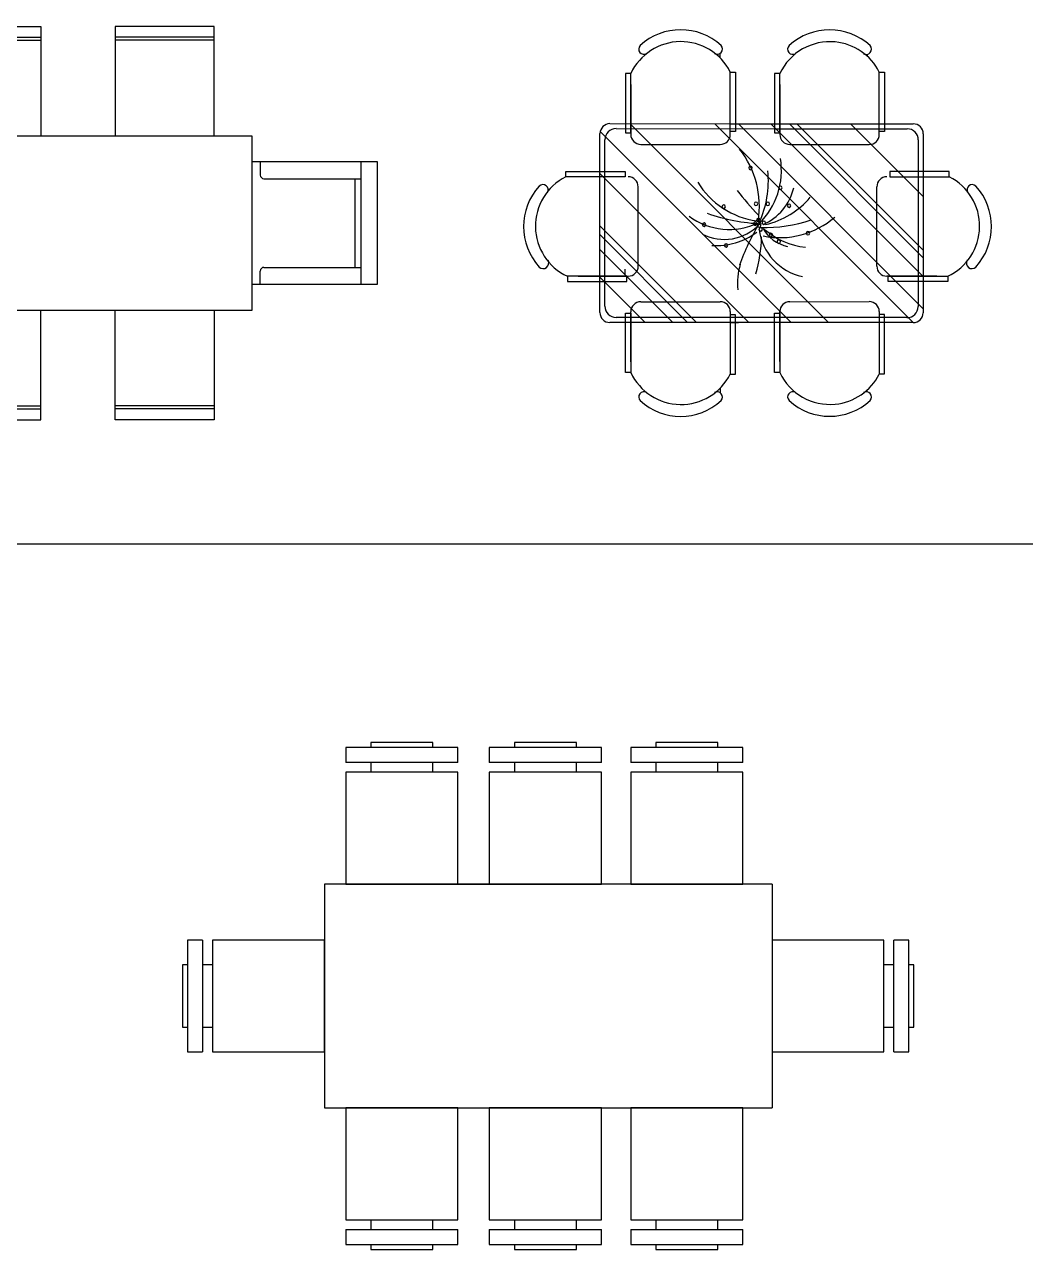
# Model space of a CAD drawing. Header units: inches. Extents: x 38074 to 101214, y 18833 to 57379.
# Drawn here: x 46598 to 50623, y 32347 to 37276 of the extents above; entities that cross this region are included whole.
import ezdxf

# ---------------------------------------------------------------- set-up
doc = ezdxf.new("R2010")
doc.units = ezdxf.units.IN
doc.layers.add('www.cad-blocks.net', color=7, linetype='Continuous')
doc.styles.get("Standard").update_dxf_attribs({"font": 'arial.ttf'})

# ---------------------------------------------------------------- blocks, each defined once
blk = doc.blocks.new('A$C2A521B94')
for p, q in [((-547.8, 0, -342.9), (-547.8, 441.4, -342.9)), ((-547.8, 441.4, -342.9), (-149.9, 441.4, -342.9)), ((-547.8, 397.6, -342.9), (-149.9, 397.6, -342.9)), ((-149.9, 441.4, -342.9), (-149.9, 0, -342.9)), ((547.8, 441.4, -342.9), (149.9, 441.4, -342.9)), ((149.9, 441.4, -342.9), (149.9, 0, -342.9)), ((547.8, 397.6, -342.9), (149.9, 397.6, -342.9)), ((547.8, 0, -342.9), (547.8, 441.4, -342.9)), ((-547.8, 385.3, -342.9), (-149.9, 385.3, -342.9)), ((547.8, 385.3, -342.9), (149.9, 385.3, -342.9)), ((700, 0), (-700, 0)), ((-700, 0), (-700, -700)), ((700, -700), (700, 0)), ((-700, -102.5), (-1203.6, -102.5)), ((-1203.6, -102.5), (-1203.6, -597.5)), ((-1137.1, -102.5), (-1137.1, -597.5)), ((-733.1, -102.5), (-733.1, -157)), ((700, -102.5), (1203.6, -102.5)), ((733.1, -102.5), (733.1, -157)), ((1137.1, -102.5), (1137.1, -597.5)), ((1203.6, -102.5), (1203.6, -597.5)), ((-747.8, -171.7), (-1137.1, -171.7)), ((-1112.7, -171.7), (-1112.7, -528.3)), ((747.8, -171.7), (1137.1, -171.7)), ((1112.7, -171.7), (1112.7, -528.3)), ((-747.8, -528.3), (-1137.1, -528.3)), ((747.8, -528.3), (1137.1, -528.3)), ((-733.1, -597.5), (-733.1, -543)), ((733.1, -597.5), (733.1, -543)), ((-1203.6, -597.5), (-700, -597.5)), ((1203.6, -597.5), (700, -597.5)), ((-700, -700), (700, -700)), ((-547.8, -700, -342.9), (-547.8, -1141.4, -342.9)), ((-149.9, -1141.4, -342.9), (-149.9, -700, -342.9)), ((149.9, -1141.4, -342.9), (149.9, -700, -342.9)), ((547.8, -700, -342.9), (547.8, -1141.4, -342.9)), ((-547.8, -1085.3, -342.9), (-149.9, -1085.3, -342.9)), ((-547.8, -1097.6, -342.9), (-149.9, -1097.6, -342.9)), ((547.8, -1085.3, -342.9), (149.9, -1085.3, -342.9)), ((547.8, -1097.6, -342.9), (149.9, -1097.6, -342.9)), ((-547.8, -1141.4, -342.9), (-149.9, -1141.4, -342.9)), ((547.8, -1141.4, -342.9), (149.9, -1141.4, -342.9))]:
    blk.add_line(p, q)
for centre, start, end in [((-747.8, -157), 270, 0), ((747.8, -157), 180, 270), ((-747.8, -543), 0, 90), ((747.8, -543), 90, 180)]:
    blk.add_arc(centre, 14.7, start, end)
blk = doc.blocks.new('A$C6327331B')
for p, q in [((790.8, 678.3), (790.8, 696.4)), ((790.8, 678.3), (790.8, 696.4)), ((1381.3, 692.8), (1381.3, 686.2)), ((1381.3, 692.8), (1381.3, 686.2)), ((410.1, 615.8), (410, 377)), ((410.1, 615.8), (410, 377)), ((431.6, 615.8), (410.1, 615.8)), ((431.6, 615.8), (410.1, 615.8)), ((431.4, 376.9), (431.6, 615.8)), ((431.4, 376.9), (431.6, 615.8)), ((831.4, 382.9), (831.6, 621.7)), ((831.4, 382.9), (831.6, 621.7)), ((831.6, 621.7), (853, 621.7)), ((831.6, 621.7), (853, 621.7)), ((853, 621.7), (852.9, 382.9)), ((853, 621.7), (852.9, 382.9)), ((1009.3, 615.5), (1009.2, 376.7)), ((1009.3, 615.5), (1009.2, 376.7)), ((1030.7, 615.5), (1009.3, 615.5)), ((1030.7, 615.5), (1009.3, 615.5)), ((1030.6, 376.6), (1030.7, 615.5)), ((1030.6, 376.6), (1030.7, 615.5)), ((1430.6, 382.6), (1430.7, 621.4)), ((1430.6, 382.6), (1430.7, 621.4)), ((1430.7, 621.4), (1452.2, 621.4)), ((1430.7, 621.4), (1452.2, 621.4)), ((1452.2, 621.4), (1452, 382.6)), ((1452.2, 621.4), (1452, 382.6)), ((431.5, 571.8), (431.4, 370.8)), ((431.5, 571.8), (431.4, 370.8)), ((831.4, 370.6), (831.5, 571.6)), ((831.4, 370.6), (831.5, 571.6)), ((1030.7, 571.5), (1030.6, 370.5)), ((1030.7, 571.5), (1030.6, 370.5)), ((1430.6, 370.3), (1430.7, 571.3)), ((1430.6, 370.3), (1430.7, 571.3)), ((347.5, 414), (831.5, 413.8)), ((347.5, 414), (831.5, 413.8)), ((1226.3, -386.4), (428, 414)), ((1226.3, -386.4), (428, 414)), ((1567.1, -386.6), (768.8, 413.8)), ((1567.1, -386.6), (768.8, 413.8)), ((831.5, 413.8), (1567.5, 413.4)), ((1607.1, -331.3), (864.1, 413.8)), ((1607.1, -331.3), (864.1, 413.8)), ((1607.2, -200.8), (994.4, 413.7)), ((1607.2, -200.8), (994.4, 413.7)), ((1009.2, 413.7), (1567.5, 413.4)), ((1607.2, -125.5), (1069.5, 413.7)), ((1607.2, -125.5), (1069.5, 413.7)), ((1607.2, -95.4), (1099.6, 413.6)), ((1607.2, -95.4), (1099.6, 413.6)), ((1607.3, 120.5), (1315.1, 413.5)), ((1607.3, 120.5), (1315.1, 413.5)), ((1415.7, 413.4), (1415.7, 413.5)), ((1415.7, 413.4), (1415.7, 413.5)), ((307.1, -346), (307.5, 374)), ((307.1, -346), (307.5, 374)), ((1075.9, -386.3), (308.5, 383.1)), ((1075.9, -386.3), (308.5, 383.1)), ((327.1, -321), (327.5, 349)), ((372.5, 394), (831.4, 393.8)), ((372.5, 394), (1009.2, 393.7)), ((410, 377), (431.4, 376.9)), ((410, 377), (431.4, 376.9)), ((852.9, 382.9), (831.4, 382.9)), ((852.9, 382.9), (831.4, 382.9)), ((1009.2, 393.7), (1542.5, 393.4)), ((1009.2, 376.7), (1030.6, 376.6)), ((1009.2, 376.7), (1030.6, 376.6)), ((1452, 382.6), (1430.6, 382.6)), ((1452, 382.6), (1430.6, 382.6)), ((1587.5, 348.4), (1587.1, -321.6)), ((1607.5, 373.4), (1607.1, -346.6)), ((1607.5, 373.4), (1607.1, -346.6)), ((471.4, 330.8), (791.4, 330.6)), ((471.4, 330.8), (791.4, 330.6)), ((1070.6, 330.5), (1390.6, 330.3)), ((1070.6, 330.5), (1390.6, 330.3)), ((169.9, 221.5), (408.7, 221.6)), ((169.9, 221.5), (408.7, 221.6)), ((169.9, 200.1), (169.9, 221.5)), ((169.9, 200.1), (169.9, 221.5)), ((408.7, 200.2), (169.9, 200.1)), ((408.7, 200.2), (169.9, 200.1)), ((905.5, -386.3), (307.4, 213.5)), ((905.5, -386.3), (307.4, 213.5)), ((408.7, 221.6), (408.7, 200.2)), ((408.7, 221.6), (408.7, 200.2)), ((1473.3, 221.6), (1473.3, 200.2)), ((1473.3, 221.6), (1473.3, 200.2)), ((1712.1, 221.5), (1473.3, 221.6)), ((1712.1, 221.5), (1473.3, 221.6)), ((1473.3, 200.2), (1712.1, 200.1)), ((1473.3, 200.2), (1712.1, 200.1)), ((1712.1, 200.1), (1712.1, 221.5)), ((1712.1, 200.1), (1712.1, 221.5)), ((461.2, -159.8), (461, 160.2)), ((461.2, -159.8), (461, 160.2)), ((1420.8, -159.8), (1420.9, 160.2)), ((1420.8, -159.8), (1420.9, 160.2)), ((695.1, -386.2), (307.3, 2.7)), ((695.1, -386.2), (307.3, 2.7)), ((44.6, -20.2), (44.5, -20.1)), ((44.6, -20.2), (44.5, -20.1)), ((660, -386.1), (307.3, -32.5)), ((660, -386.1), (307.3, -32.5)), ((1837.4, -20.2), (1837.5, -20.1)), ((1837.4, -20.2), (1837.5, -20.1)), ((599.8, -386.1), (307.2, -92.7)), ((599.8, -386.1), (307.2, -92.7)), ((408.7, -193.6), (408.7, -172.1)), ((408.7, -193.6), (408.7, -172.1)), ((415.1, -199.8), (176.2, -199.9)), ((415.1, -199.8), (176.2, -199.9)), ((176.2, -199.9), (176.2, -221.3)), ((176.2, -199.9), (176.2, -221.3)), ((176.2, -221.3), (415.1, -221.2)), ((176.2, -221.3), (415.1, -221.2)), ((220.2, -199.9), (421.2, -199.8)), ((220.2, -199.9), (421.2, -199.8)), ((489.6, -386), (307.2, -203.2)), ((489.6, -386), (307.2, -203.2)), ((415.1, -221.2), (415.1, -199.8)), ((415.1, -221.2), (415.1, -199.8)), ((1661.8, -199.9), (1460.8, -199.8)), ((1661.8, -199.9), (1460.8, -199.8)), ((1466.9, -221.2), (1466.9, -199.8)), ((1466.9, -221.2), (1466.9, -199.8)), ((1466.9, -199.8), (1705.7, -199.9)), ((1466.9, -199.8), (1705.7, -199.9)), ((1705.7, -221.3), (1466.9, -221.2)), ((1705.7, -221.3), (1466.9, -221.2)), ((1705.7, -199.9), (1705.7, -221.3)), ((1705.7, -199.9), (1705.7, -221.3)), ((431.5, -543.7), (431.4, -342.7)), ((431.5, -543.7), (431.4, -342.7)), ((471.4, -302.7), (791.4, -302.5)), ((471.4, -302.7), (791.4, -302.5)), ((831.4, -342.5), (831.5, -543.5)), ((831.4, -342.5), (831.5, -543.5)), ((1030.7, -543.4), (1030.6, -342.4)), ((1030.7, -543.4), (1030.6, -342.4)), ((1070.6, -302.4), (1390.6, -302.2)), ((1070.6, -302.4), (1390.6, -302.2)), ((1430.6, -342.2), (1430.7, -543.2)), ((1430.6, -342.2), (1430.7, -543.2)), ((1567.1, -386.6), (347.1, -386)), ((1567.1, -386.6), (347.1, -386)), ((1542.1, -366.6), (372.1, -366)), ((410.1, -587.7), (410, -348.9)), ((410.1, -587.7), (410, -348.9)), ((410, -348.9), (431.4, -348.9)), ((410, -348.9), (431.4, -348.9)), ((431.4, -348.9), (431.6, -587.7)), ((431.4, -348.9), (431.6, -587.7)), ((831.4, -354.8), (831.6, -593.6)), ((831.4, -354.8), (831.6, -593.6)), ((852.9, -354.8), (831.4, -354.8)), ((852.9, -354.8), (831.4, -354.8)), ((831.5, -385.7), (864.1, -385.7)), ((831.5, -385.7), (864.1, -385.7)), ((853, -593.6), (852.9, -354.8)), ((853, -593.6), (852.9, -354.8)), ((1009.2, -348.6), (1030.6, -348.5)), ((1009.2, -348.6), (1030.6, -348.5)), ((1009.3, -587.4), (1009.2, -348.6)), ((1009.3, -587.4), (1009.2, -348.6)), ((1030.6, -348.5), (1030.7, -587.4)), ((1030.6, -348.5), (1030.7, -587.4)), ((1415.7, -385.3), (1415.7, -385.4)), ((1415.7, -385.3), (1415.7, -385.4)), ((1430.6, -354.5), (1430.7, -593.3)), ((1430.6, -354.5), (1430.7, -593.3)), ((1452, -354.5), (1430.6, -354.5)), ((1452, -354.5), (1430.6, -354.5)), ((1452.2, -593.3), (1452, -354.5)), ((1452.2, -593.3), (1452, -354.5)), ((431.6, -587.7), (410.1, -587.7)), ((431.6, -587.7), (410.1, -587.7)), ((1030.7, -587.4), (1009.3, -587.4)), ((1030.7, -587.4), (1009.3, -587.4)), ((831.6, -593.6), (853, -593.6)), ((831.6, -593.6), (853, -593.6)), ((1430.7, -593.3), (1452.2, -593.3)), ((1430.7, -593.3), (1452.2, -593.3)), ((790.8, -650.2), (790.8, -668.4)), ((790.8, -650.2), (790.8, -668.4)), ((1381.3, -664.7), (1381.3, -658.1)), ((1381.3, -664.7), (1381.3, -658.1))]:
    blk.add_line(p, q)
for centre, radius, start, end in [((631.5, 550.5), 241.3, 47.4691, 132.4721), ((631.5, 550.5), 241.3, 47.4691, 132.4721), ((1230.7, 550.2), 241.3, 47.4691, 132.4721), ((1230.7, 550.2), 241.3, 47.4691, 132.4721), ((633, 521.6), 222.4, 26.7656, 154.9369), ((633, 521.6), 222.4, 26.7656, 154.9369), ((1232.2, 521.3), 222.4, 84.4265, 154.9369), ((1232.2, 521.3), 222.4, 84.4265, 154.9369), ((1232.2, 521.3), 222.4, 26.7656, 84.4265), ((1232.2, 521.3), 222.4, 26.7656, 84.4265), ((484.3, 714.2), 21.2, 137.6497, 300.3412), ((484.3, 714.2), 21.2, 137.6497, 300.3412), ((779, 714), 21.2, 239.6, 42.2915), ((779, 714), 21.2, 239.6, 42.2915), ((1083.4, 713.9), 21.2, 137.6497, 300.3412), ((1083.4, 713.9), 21.2, 137.6497, 300.3412), ((1378.1, 713.7), 21.2, 239.6, 42.2915), ((1378.1, 713.7), 21.2, 239.6, 42.2915), ((347.5, 374), 40, 89.9706, 179.9706), ((347.5, 374), 40, 89.9706, 179.9706), ((1567.5, 373.4), 40, 359.9706, 89.9706), ((1567.5, 373.4), 40, 359.9706, 89.9706), ((372.5, 349), 45, 89.9706, 179.9706), ((471.4, 370.8), 40, 179.9706, 269.9706), ((471.4, 370.8), 40, 179.9706, 269.9706), ((791.4, 370.6), 40, 269.9706, 359.9706), ((791.4, 370.6), 40, 269.9706, 359.9706), ((1070.6, 370.5), 40, 179.9706, 269.9706), ((1070.6, 370.5), 40, 179.9706, 269.9706), ((1390.6, 370.3), 40, 269.9706, 359.9706), ((1390.6, 370.3), 40, 269.9706, 359.9706), ((1542.5, 348.4), 45, 359.9706, 89.9706), ((574.1, 79.9), 374.6, 351.2496, 38.2333), ((737.8, 225), 299.2, 314.4861, 9.3762), ((270.2, 1.6), 222.4, 116.8244, 244.9957), ((270.2, 1.6), 222.4, 116.8244, 244.9957), ((421, 160.2), 40, 0.0294, 90.0294), ((421, 160.2), 40, 0.0294, 90.0294), ((912.6, 235.7), 6.91, 0, 180), ((912.6, 235.7), 6.91, 180, 0), ((586.4, 182.9), 398.1, 335.0888, 5.9637), ((1460.9, 160.2), 40, 89.9706, 179.9706), ((1460.9, 160.2), 40, 89.9706, 179.9706), ((1611.7, 1.6), 222.4, 295.0043, 63.1756), ((1611.7, 1.6), 222.4, 295.0043, 63.1756), ((241.3, 0.1), 241.3, 137.5279, 222.5309), ((77.6, 147.4), 21.2, 329.6588, 132.3503), ((77.6, 147.4), 21.2, 329.6588, 132.3503), ((983.2, 350.8), 331, 211.315, 262.1378), ((873.8, 207.8), 219.3, 294.0956, 346.2953), ((1033, 155.9), 6.91, 0, 180), ((1033, 155.9), 6.91, 180, 0), ((1804.4, 147.4), 21.2, 47.6497, 210.3412), ((1804.4, 147.4), 21.2, 47.6497, 210.3412), ((1640.7, 0.1), 241.3, 317.4691, 42.4721), ((1640.7, 0.1), 241.3, 317.4691, 42.4721), ((2460.3, 1443.6), 2062.1, 219.0488, 222.6799), ((897.1, 334.6), 335.6, 283.0452, 319.7766), ((985.1, 750.7), 739.8, 250.5249, 267.8244), ((805, 79.9), 6.91, 0, 180), ((805, 79.9), 6.91, 180, 0), ((934.8, 91.3), 6.91, 0, 180), ((934.8, 91.3), 6.91, 180, 0), ((982.3, 91.3), 6.91, 0, 180), ((982.3, 91.3), 6.91, 180, 0), ((1067.8, 83.7), 6.91, 0, 180), ((1067.8, 83.7), 6.91, 180, 0), ((826.9, 258.5), 270.1, 233.3231, 295.7633), ((725.8, 7.7), 6.91, 0, 180), ((725.8, 7.7), 6.91, 180, 0), ((807.8, 143), 194.5, 242.9909, 315.9102), ((1747.6, -469.5), 933.6, 148.9873, 160.361), ((931.7, 11.5), 6.91, 0, 180), ((931.7, 11.5), 6.91, 180, 0), ((944.3, 26.7), 6.91, 0, 180), ((944.3, 26.7), 6.91, 180, 0), ((947.5, 3.9), 6.91, 0, 180), ((947.5, 3.9), 6.91, 180, 0), ((970.7, 574.8), 578.8, 268.3286, 288.729), ((966.5, 15.3), 6.91, 0, 180), ((966.5, 15.3), 6.91, 180, 0), ((1030.3, 292.7), 337.4, 258.5516, 310.9815), ((776.7, 191.6), 268.2, 265.8741, 306.9558), ((392.7, -33), 564.4, 343.8561, 359.1105), ((953.8, -11.3), 6.91, 0, 180), ((953.8, -11.3), 6.91, 180, 0), ((1167.7, 15.7), 221.9, 186.9904, 258.0284), ((1090.6, 62.7), 145.4, 208.8901, 258.4579), ((1166.2, 212.9), 298.2, 228.7581, 263.8624), ((995, -34.1), 6.91, 0, 180), ((995, -34.1), 6.91, 180, 0), ((1143.8, -26.5), 6.91, 0, 180), ((1143.8, -26.5), 6.91, 180, 0), ((814.5, -75.9), 6.91, 0, 180), ((814.5, -75.9), 6.91, 180, 0), ((1026.7, -60.7), 6.91, 0, 180), ((1026.7, -60.7), 6.91, 180, 0), ((79, -146.7), 22.5, 226.3776, 29.8882), ((79, -146.7), 22.5, 226.3776, 29.8882), ((1803, -146.7), 22.5, 150.1118, 313.6224), ((1803, -146.7), 22.5, 150.1118, 313.6224), ((421.2, -159.8), 40, 270.0294, 0.0294), ((421.2, -159.8), 40, 270.0294, 0.0294), ((1112.9, -226), 252.6, 162.9456, 186.4814), ((1460.8, -159.8), 40, 179.9706, 269.9706), ((1460.8, -159.8), 40, 179.9706, 269.9706), ((372.1, -321), 45, 179.9706, 269.9706), ((471.4, -342.7), 40, 90.0294, 180.0294), ((471.4, -342.7), 40, 90.0294, 180.0294), ((791.4, -342.5), 40, 0.0294, 90.0294), ((791.4, -342.5), 40, 0.0294, 90.0294), ((1070.6, -342.4), 40, 90.0294, 180.0294), ((1070.6, -342.4), 40, 90.0294, 180.0294), ((1390.6, -342.2), 40, 0.0294, 90.0294), ((1390.6, -342.2), 40, 0.0294, 90.0294), ((1542.1, -321.6), 45, 269.9706, 359.9706), ((347.1, -346), 40, 179.9706, 269.9706), ((347.1, -346), 40, 179.9706, 269.9706), ((1567.1, -346.6), 40, 269.9706, 359.9706), ((1567.1, -346.6), 40, 269.9706, 359.9706), ((633, -493.5), 222.4, 205.0631, 333.2344), ((633, -493.5), 222.4, 205.0631, 333.2344), ((1232.2, -493.2), 222.4, 205.0631, 275.5735), ((1232.2, -493.2), 222.4, 205.0631, 275.5735), ((1232.2, -493.2), 222.4, 275.5735, 333.2344), ((1232.2, -493.2), 222.4, 275.5735, 333.2344), ((484.3, -686.1), 21.2, 59.6588, 222.3503), ((484.3, -686.1), 21.2, 59.6588, 222.3503), ((779, -686), 21.2, 317.7085, 120.4), ((779, -686), 21.2, 317.7085, 120.4), ((1083.4, -685.8), 21.2, 59.6588, 222.3503), ((1083.4, -685.8), 21.2, 59.6588, 222.3503), ((1378.1, -685.6), 21.2, 317.7085, 120.4), ((1378.1, -685.6), 21.2, 317.7085, 120.4), ((631.5, -522.4), 241.3, 227.5279, 312.5309), ((631.5, -522.4), 241.3, 227.5279, 312.5309), ((1230.7, -522.1), 241.3, 227.5279, 312.5309), ((1230.7, -522.1), 241.3, 227.5279, 312.5309)]:
    blk.add_arc(centre, radius, start, end)
at = {"width": 0.8, "flags": 9}
for tag in ['XSIZE', 'YSIZE']:
    blk.add_attdef(tag, (945.2, 11.4), '', height=0.23, rotation=180, dxfattribs=at)
blk = doc.blocks.new('A$C4C0603CD')
for p, q in [((1.0061, 2.04), (0.7561, 2.04)), ((0.7561, 2.04), (0.7561, 2.02)), ((1.0061, 2.02), (1.0061, 2.04)), ((1.5844, 2.04), (1.3344, 2.04)), ((1.3344, 2.04), (1.3344, 2.02)), ((1.5844, 2.02), (1.5844, 2.04)), ((2.1522, 2.04), (1.9022, 2.04)), ((1.9022, 2.04), (1.9022, 2.02)), ((2.1522, 2.02), (2.1522, 2.04)), ((1.1061, 2.02), (0.6561, 2.02)), ((0.6561, 2.02), (0.6561, 1.96)), ((1.1061, 1.96), (1.1061, 2.02)), ((1.2322, 2.02), (1.2321, 1.96)), ((1.6844, 2.02), (1.2322, 2.02)), ((1.6844, 1.96), (1.6844, 2.02)), ((1.8022, 2.02), (1.8022, 1.96)), ((2.2522, 2.02), (1.8022, 2.02)), ((2.2522, 1.96), (2.2522, 2.02)), ((1.1061, 1.96), (0.6561, 1.96)), ((0.7561, 1.96), (0.7561, 1.92)), ((1.0061, 1.92), (1.0061, 1.96)), ((1.6844, 1.96), (1.2321, 1.96)), ((1.3344, 1.96), (1.3344, 1.92)), ((1.5844, 1.92), (1.5844, 1.96)), ((2.2522, 1.96), (1.8022, 1.96)), ((1.9022, 1.96), (1.9022, 1.92)), ((2.1522, 1.92), (2.1522, 1.96)), ((0.6561, 1.92), (0.6561, 1.47)), ((1.1061, 1.92), (0.6561, 1.92)), ((1.1061, 1.47), (1.1061, 1.92)), ((1.2322, 1.92), (1.2321, 1.47)), ((1.6844, 1.92), (1.2321, 1.92)), ((1.6844, 1.47), (1.6844, 1.92)), ((1.8022, 1.92), (1.8022, 1.47)), ((2.2522, 1.92), (1.8022, 1.92)), ((2.2522, 1.47), (2.2522, 1.92)), ((0.57, 1.47), (0.57, 0.57)), ((2.37, 1.47), (0.57, 1.47)), ((0.6561, 1.47), (1.1061, 1.47)), ((1.1071, 1.47), (1.6844, 1.47)), ((1.8022, 1.47), (2.2522, 1.47)), ((2.37, 1.47), (2.37, 0.57)), ((0.02, 1.245), (0.02, 0.795)), ((0.08, 1.245), (0.02, 1.245)), ((0.08, 1.245), (0.08, 0.795)), ((0.12, 1.245), (0.12, 0.795)), ((0.57, 1.245), (0.12, 1.245)), ((0.57, 0.795), (0.57, 1.245)), ((2.37, 1.245), (2.37, 0.795)), ((2.82, 1.245), (2.37, 1.245)), ((2.82, 0.795), (2.82, 1.245)), ((2.86, 0.795), (2.86, 1.245)), ((2.92, 1.245), (2.86, 1.245)), ((2.92, 0.795), (2.92, 1.245)), ((0, 1.145), (0, 0.895)), ((0.02, 1.145), (0, 1.145)), ((0.12, 1.145), (0.08, 1.145)), ((2.86, 1.145), (2.82, 1.145)), ((2.94, 1.145), (2.92, 1.145)), ((2.94, 0.895), (2.94, 1.145)), ((0, 0.895), (0.02, 0.895)), ((0.08, 0.895), (0.12, 0.895)), ((2.82, 0.895), (2.86, 0.895)), ((2.92, 0.895), (2.94, 0.895)), ((0.02, 0.795), (0.08, 0.795)), ((0.12, 0.795), (0.57, 0.795)), ((2.37, 0.795), (2.82, 0.795)), ((2.86, 0.795), (2.92, 0.795)), ((0.57, 0.57), (2.37, 0.57)), ((1.1061, 0.57), (0.6561, 0.57)), ((0.6561, 0.57), (0.6561, 0.12)), ((1.1061, 0.12), (1.1061, 0.57)), ((1.2322, 0.57), (1.2321, 0.12)), ((1.6844, 0.57), (1.2322, 0.57)), ((1.6844, 0.12), (1.6844, 0.57)), ((2.2522, 0.57), (1.8022, 0.57)), ((1.8022, 0.57), (1.8022, 0.12)), ((2.2522, 0.12), (2.2522, 0.57)), ((0.6561, 0.12), (1.1061, 0.12)), ((0.7561, 0.12), (0.7561, 0.08)), ((1.0061, 0.08), (1.0061, 0.12)), ((1.2321, 0.12), (1.6844, 0.12)), ((1.3344, 0.12), (1.3344, 0.08)), ((1.5844, 0.08), (1.5844, 0.12)), ((1.8022, 0.12), (2.2522, 0.12)), ((1.9022, 0.12), (1.9022, 0.08)), ((2.1522, 0.08), (2.1522, 0.12)), ((0.6561, 0.08), (1.1061, 0.08)), ((0.6561, 0.08), (0.6561, 0.02)), ((1.1061, 0.02), (1.1061, 0.08)), ((1.2321, 0.08), (1.2322, 0.02)), ((1.2322, 0.08), (1.6844, 0.08)), ((1.6844, 0.02), (1.6844, 0.08)), ((1.8022, 0.08), (2.2522, 0.08)), ((1.8022, 0.08), (1.8022, 0.02)), ((2.2522, 0.02), (2.2522, 0.08)), ((0.6561, 0.02), (1.1061, 0.02)), ((0.7561, 0.02), (0.7561, 0)), ((0.7561, 0), (1.0061, 0)), ((1.0061, 0), (1.0061, 0.02)), ((1.2322, 0.02), (1.6844, 0.02)), ((1.3344, 0.02), (1.3344, 0)), ((1.3344, 0), (1.5844, 0)), ((1.5844, 0), (1.5844, 0.02)), ((1.8022, 0.02), (2.2522, 0.02)), ((1.9022, 0.02), (1.9022, 0)), ((1.9022, 0), (2.1522, 0)), ((2.1522, 0), (2.1522, 0.02))]:
    blk.add_line(p, q)
blk = doc.blocks.new('FORMAT')
at = {"color": 155, "true_color": 0x546d8e}
blk.add_line((41802.8, 35185.9), (101214, 35185.9), dxfattribs=at)

msp = doc.modelspace()

# ---------------------------------------------------------------- block references
for name, p in [('A$C2A521B94', (46813, 36826.9)), ('A$C6327331B', (48604.7, 36462.8))]:
    msp.add_blockref(name, p)
at = {"xscale": 1000, "yscale": 1000, "zscale": 1000}
msp.add_blockref('A$C4C0603CD', (47234, 32346.7), dxfattribs=at)
at = {"layer": 'www.cad-blocks.net'}
msp.add_blockref('FORMAT', (0, 0), dxfattribs=at)

doc.saveas('drawing.dxf')
